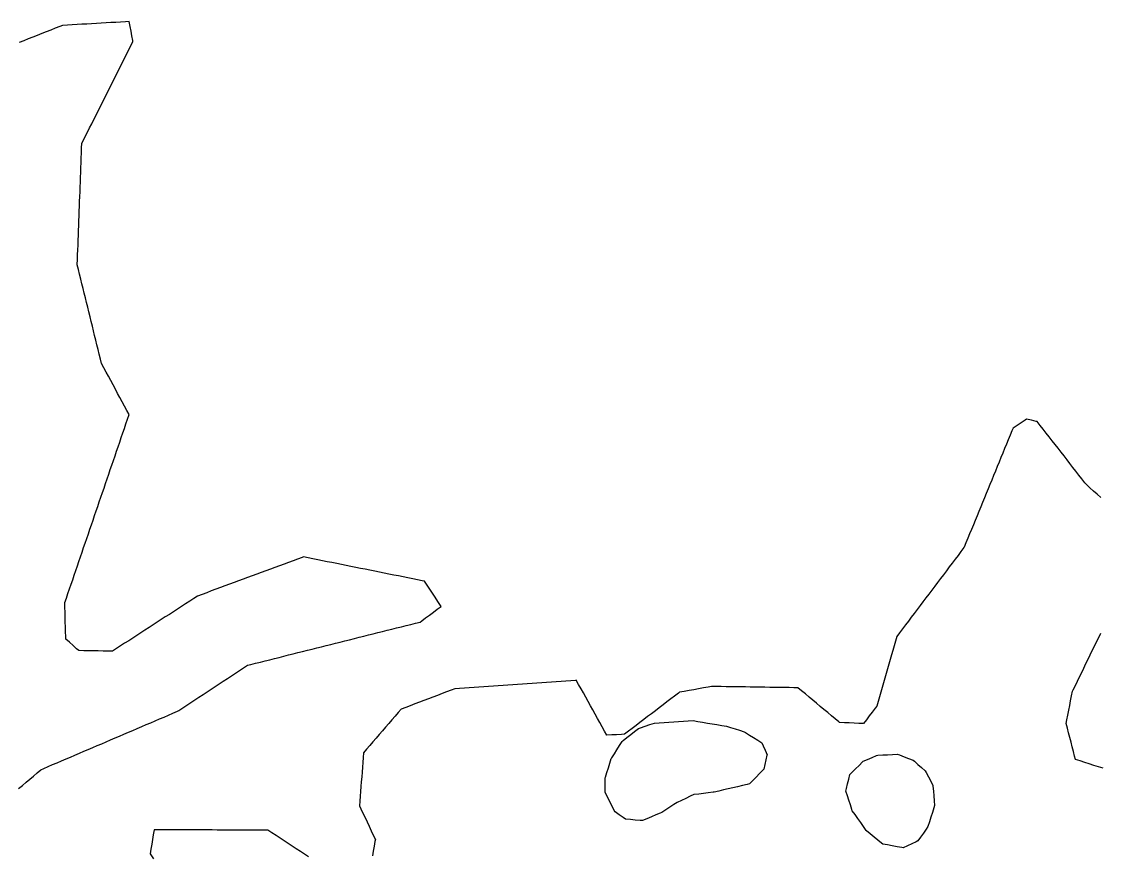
# Model space of a CAD drawing. Header units: millimetres. Extents: x 0 to 2762, y 6 to 2482.
# Drawn here: x 986.6 to 1209.3, y 1623.3 to 1795.4 of the extents above; entities that cross this region are included whole.
import ezdxf

# ---------------------------------------------------------------- set-up
doc = ezdxf.new("R2010")
doc.units = ezdxf.units.MM
for name, color, linetype in [('ALL_HOLES', 1, 'Continuous'), ('ALL_ISLANDS', 7, 'Continuous'), ('OUTLINE_ISLAND_01', 7, 'Continuous'), ('OUTLINE_ISLAND_01_HOLE_128', 1, 'Continuous'), ('OUTLINE_ISLAND_01_HOLE_129', 1, 'Continuous')]:
    doc.layers.add(name, color=color, linetype=linetype)

msp = doc.modelspace()

# ---------------------------------------------------------------- linework, layer by layer
at = {"layer": 'ALL_HOLES'}
for points in [[(1107.0798, 1636.3484), (1107.0798, 1637.3484), (1107.0798, 1638.3484), (1107.0798, 1639.3484), (1107.1215, 1639.4787), (1107.4262, 1640.4312), (1107.7308, 1641.3836), (1108.0355, 1642.3361), (1108.3401, 1643.2886), (1108.4329, 1643.4363), (1108.9646, 1644.2832), (1109.4964, 1645.1301), (1110.0282, 1645.977), (1110.5599, 1646.8239), (1110.7789, 1646.9972), (1111.5631, 1647.6178), (1112.3472, 1648.2384), (1113.1314, 1648.8589), (1113.9155, 1649.4795), (1114.3938, 1649.6463), (1115.338, 1649.9755), (1116.2823, 1650.3048), (1117.2265, 1650.6341), (1117.2317, 1650.6344), (1118.2298, 1650.6963), (1119.2279, 1650.7581), (1120.2259, 1650.82), (1121.224, 1650.8819), (1122.2221, 1650.9437), (1123.2202, 1651.0056), (1124.2183, 1651.0675), (1125.2164, 1651.1294), (1126.1987, 1650.9658), (1127.1851, 1650.8015), (1128.1715, 1650.6372), (1129.1579, 1650.4729), (1130.1444, 1650.3086), (1131.1308, 1650.1444), (1132.1172, 1649.9801), (1132.9184, 1649.7282), (1133.8723, 1649.4282), (1134.8263, 1649.1283), (1135.7802, 1648.8283), (1136.0119, 1648.6851), (1136.8625, 1648.1593), (1137.7131, 1647.6335), (1138.5637, 1647.1078), (1139.4143, 1646.582), (1139.6906, 1645.934), (1140.0829, 1645.0141), (1140.4751, 1644.0943), (1140.4611, 1644.0299), (1140.2482, 1643.0528), (1140.0353, 1642.0757), (1139.8224, 1641.0987), (1139.6373, 1640.9103), (1138.9363, 1640.1971), (1138.2354, 1639.4839), (1137.5344, 1638.7707), (1136.8335, 1638.0575), (1136.3584, 1637.9472), (1135.3843, 1637.721), (1134.4102, 1637.4949), (1133.4361, 1637.2688), (1132.462, 1637.0427), (1131.4879, 1636.8165), (1130.5138, 1636.5904), (1129.5397, 1636.3643), (1129.354, 1636.3419), (1128.3612, 1636.2224), (1127.3683, 1636.1029), (1126.3755, 1635.9834), (1125.3827, 1635.8639), (1124.6227, 1635.514), (1123.7144, 1635.0956), (1122.8061, 1634.6773), (1121.8978, 1634.259), (1121.2499, 1633.8344), (1120.4135, 1633.2863), (1119.5771, 1632.7381), (1118.7408, 1632.19), (1118.4531, 1632.0676), (1117.5329, 1631.6761), (1116.6128, 1631.2845), (1115.6926, 1630.893), (1114.7725, 1630.5015), (1114.2847, 1630.5402), (1113.2878, 1630.6193), (1112.291, 1630.6984), (1111.2941, 1630.7775), (1110.7618, 1631.1469), (1109.9403, 1631.7171), (1109.1187, 1632.2872), (1108.9579, 1632.6075), (1108.5092, 1633.5012), (1108.0606, 1634.3949), (1107.6119, 1635.2886), (1107.1632, 1636.1823)], [(1160.3259, 1642.7312), (1161.2378, 1643.1415), (1162.1497, 1643.5519), (1163.0616, 1643.9622), (1163.3773, 1643.9806), (1164.3756, 1644.0387), (1165.3739, 1644.0968), (1166.3722, 1644.1549), (1167.3705, 1644.213), (1167.8237, 1644.0396), (1168.7577, 1643.6823), (1169.6916, 1643.325), (1170.6256, 1642.9677), (1170.8805, 1642.7455), (1171.6344, 1642.0885), (1172.3883, 1641.4315), (1173.1422, 1640.7745), (1173.3272, 1640.4211), (1173.7909, 1639.5351), (1174.2546, 1638.6491), (1174.7183, 1637.7631), (1174.7319, 1637.6021), (1174.816, 1636.6057), (1174.9001, 1635.6092), (1174.9842, 1634.6128), (1175.0683, 1633.6163), (1174.9059, 1633.1024), (1174.6044, 1632.1489), (1174.3029, 1631.1955), (1174.0014, 1630.242), (1173.6999, 1629.2885), (1173.3263, 1628.7528), (1172.7543, 1627.9325), (1172.1824, 1627.1122), (1171.6104, 1626.292), (1171.2837, 1626.1428), (1170.374, 1625.7274), (1169.4644, 1625.312), (1168.5547, 1624.8967), (1168.2957, 1624.9429), (1167.3112, 1625.1187), (1166.3268, 1625.2945), (1165.3424, 1625.4703), (1164.358, 1625.6462), (1164.1133, 1625.8471), (1163.3405, 1626.4818), (1162.5678, 1627.1165), (1161.795, 1627.7512), (1161.0222, 1628.3859), (1160.965, 1628.4665), (1160.3865, 1629.2822), (1159.808, 1630.0978), (1159.2295, 1630.9135), (1158.651, 1631.7292), (1158.0725, 1632.5449), (1157.9959, 1632.7825), (1157.6893, 1633.7343), (1157.3826, 1634.6861), (1157.0759, 1635.6379), (1156.7693, 1636.5898), (1156.8917, 1637.1236), (1157.1152, 1638.0983), (1157.3387, 1639.073), (1157.5623, 1640.0477), (1158.0354, 1640.5071), (1158.7528, 1641.2037), (1159.4702, 1641.9004), (1160.1877, 1642.597)]]:
    msp.add_lwpolyline(points, close=True, dxfattribs=at)
at = {"layer": 'ALL_ISLANDS'}
for points in [[(986.0181, 1637.1124), (986.7797, 1637.7604), (987.5414, 1638.4084), (988.303, 1639.0563), (989.0647, 1639.7043), (989.8264, 1640.3523), (990.588, 1641.0003), (991.1965, 1641.2603), (992.116, 1641.6532), (993.0356, 1642.0462), (993.9551, 1642.4392), (994.8747, 1642.8321), (995.7942, 1643.2251), (996.7138, 1643.6181), (997.6333, 1644.0111), (998.5529, 1644.404), (999.4724, 1644.797), (1000.392, 1645.19), (1001.3115, 1645.5829), (1002.2311, 1645.9759), (1003.1506, 1646.3689), (1004.0702, 1646.7618), (1004.9897, 1647.1548), (1005.9093, 1647.5478), (1006.8289, 1647.9407), (1007.7484, 1648.3337), (1008.668, 1648.7267), (1009.5875, 1649.1196), (1010.5071, 1649.5126), (1011.4266, 1649.9056), (1012.3462, 1650.2986), (1013.2657, 1650.6915), (1014.1853, 1651.0845), (1015.1048, 1651.4775), (1016.0244, 1651.8704), (1016.9439, 1652.2634), (1017.8635, 1652.6564), (1018.783, 1653.0493), (1019.0578, 1653.2297), (1019.8937, 1653.7786), (1020.7296, 1654.3275), (1021.5655, 1654.8764), (1022.4014, 1655.4253), (1023.2373, 1655.9742), (1024.0732, 1656.523), (1024.9091, 1657.0719), (1025.745, 1657.6208), (1026.5809, 1658.1697), (1027.4168, 1658.7186), (1028.2527, 1659.2675), (1029.0886, 1659.8164), (1029.9245, 1660.3652), (1030.7604, 1660.9141), (1031.5963, 1661.463), (1032.4322, 1662.0119), (1033.2681, 1662.5608), (1033.9577, 1662.7335), (1034.9278, 1662.9763), (1035.8978, 1663.2192), (1036.8679, 1663.4621), (1037.8379, 1663.705), (1038.808, 1663.9479), (1039.778, 1664.1908), (1040.7481, 1664.4337), (1041.7181, 1664.6766), (1042.6882, 1664.9195), (1043.6582, 1665.1624), (1044.6283, 1665.4053), (1045.5984, 1665.6482), (1046.5684, 1665.8911), (1047.5385, 1666.134), (1048.5085, 1666.3769), (1049.4786, 1666.6198), (1050.4486, 1666.8627), (1051.4187, 1667.1055), (1052.3887, 1667.3484), (1053.3588, 1667.5913), (1054.3288, 1667.8342), (1055.2989, 1668.0771), (1056.2689, 1668.32), (1057.239, 1668.5629), (1058.209, 1668.8058), (1059.1791, 1669.0487), (1060.1491, 1669.2916), (1061.1192, 1669.5345), (1062.0892, 1669.7774), (1063.0593, 1670.0203), (1064.0294, 1670.2632), (1064.9994, 1670.5061), (1065.9695, 1670.749), (1066.9395, 1670.9919), (1067.9096, 1671.2347), (1068.8796, 1671.4776), (1069.2063, 1671.7203), (1070.009, 1672.3166), (1070.8118, 1672.9129), (1071.6145, 1673.5092), (1072.4173, 1674.1055), (1073.22, 1674.7018), (1073.0815, 1674.9099), (1072.5272, 1675.7423), (1071.973, 1676.5746), (1071.4187, 1677.407), (1070.8645, 1678.2393), (1070.3102, 1679.0717), (1069.756, 1679.904), (1069.3081, 1679.994), (1068.3277, 1680.1909), (1067.3473, 1680.3879), (1066.3669, 1680.5848), (1065.3864, 1680.7818), (1064.406, 1680.9787), (1063.4256, 1681.1756), (1062.4452, 1681.3726), (1061.4648, 1681.5695), (1060.4844, 1681.7664), (1059.5039, 1681.9634), (1058.5235, 1682.1603), (1057.5431, 1682.3572), (1056.5627, 1682.5542), (1055.5823, 1682.7511), (1054.6019, 1682.948), (1053.6214, 1683.145), (1052.641, 1683.3419), (1051.6606, 1683.5388), (1050.6802, 1683.7358), (1049.6998, 1683.9327), (1048.7194, 1684.1297), (1047.7389, 1684.3266), (1046.7585, 1684.5235), (1045.7781, 1684.7205), (1044.7977, 1684.9174), (1044.5351, 1684.8203), (1043.5972, 1684.4734), (1042.6593, 1684.1265), (1041.7214, 1683.7796), (1040.7835, 1683.4327), (1039.8456, 1683.0859), (1038.9077, 1682.739), (1037.9698, 1682.3921), (1037.0319, 1682.0452), (1036.094, 1681.6983), (1035.1561, 1681.3514), (1034.2182, 1681.0045), (1033.2803, 1680.6577), (1032.3423, 1680.3108), (1031.4044, 1679.9639), (1030.4665, 1679.617), (1029.5286, 1679.2701), (1028.5907, 1678.9232), (1027.6528, 1678.5763), (1026.7149, 1678.2295), (1025.777, 1677.8826), (1024.8391, 1677.5357), (1023.9012, 1677.1888), (1022.9633, 1676.8419), (1022.1555, 1676.3193), (1021.316, 1675.776), (1020.4764, 1675.2328), (1019.6368, 1674.6895), (1018.7973, 1674.1463), (1017.9577, 1673.603), (1017.1181, 1673.0598), (1016.2785, 1672.5165), (1015.439, 1671.9733), (1014.5994, 1671.43), (1013.7598, 1670.8868), (1012.9203, 1670.3435), (1012.0807, 1669.8003), (1011.2411, 1669.257), (1010.4015, 1668.7138), (1009.562, 1668.1705), (1008.7224, 1667.6273), (1007.8828, 1667.084), (1007.0433, 1666.5408), (1006.2037, 1665.9975), (1005.3641, 1665.4543), (1004.4513, 1665.4694), (1003.4515, 1665.4859), (1002.4516, 1665.5024), (1001.4518, 1665.5189), (1000.4519, 1665.5354), (999.452, 1665.5519), (998.4522, 1665.5685), (997.9889, 1665.9748), (997.2371, 1666.6342), (996.4854, 1667.2936), (995.7336, 1667.953), (995.7205, 1668.4837), (995.696, 1669.4834), (995.6715, 1670.4831), (995.647, 1671.4828), (995.6225, 1672.4825), (995.598, 1673.4822), (995.5735, 1674.4819), (995.5489, 1675.4816), (995.8714, 1676.4244), (996.1949, 1677.3706), (996.5185, 1678.3168), (996.8421, 1679.263), (997.1656, 1680.2093), (997.4892, 1681.1555), (997.8127, 1682.1017), (998.1363, 1683.0479), (998.4599, 1683.9941), (998.7834, 1684.9403), (999.107, 1685.8865), (999.4306, 1686.8327), (999.7541, 1687.7789), (1000.0777, 1688.7251), (1000.4013, 1689.6713), (1000.7248, 1690.6175), (1001.0484, 1691.5637), (1001.3719, 1692.5099), (1001.6955, 1693.4561), (1002.0191, 1694.4024), (1002.3426, 1695.3486), (1002.6662, 1696.2948), (1002.9898, 1697.241), (1003.3133, 1698.1872), (1003.6369, 1699.1334), (1003.9604, 1700.0796), (1004.284, 1701.0258), (1004.6076, 1701.972), (1004.9311, 1702.9182), (1005.2547, 1703.8644), (1005.5783, 1704.8106), (1005.9018, 1705.7568), (1006.2254, 1706.703), (1006.549, 1707.6492), (1006.8725, 1708.5954), (1007.1961, 1709.5417), (1007.5196, 1710.4879), (1007.8432, 1711.4341), (1008.1668, 1712.3803), (1008.4903, 1713.3265), (1008.8139, 1714.2727), (1008.3462, 1715.141), (1007.8721, 1716.0214), (1007.3979, 1716.9018), (1006.9237, 1717.7822), (1006.4495, 1718.6627), (1005.9753, 1719.5431), (1005.5011, 1720.4235), (1005.0269, 1721.3039), (1004.5527, 1722.1843), (1004.0785, 1723.0648), (1003.6043, 1723.9452), (1003.1301, 1724.8256), (1002.9021, 1725.7501), (1002.6627, 1726.721), (1002.4233, 1727.6919), (1002.1838, 1728.6628), (1001.9444, 1729.6337), (1001.7049, 1730.6046), (1001.4655, 1731.5756), (1001.2261, 1732.5465), (1000.9866, 1733.5174), (1000.7472, 1734.4883), (1000.5077, 1735.4592), (1000.2683, 1736.4301), (1000.0289, 1737.401), (999.7894, 1738.3719), (999.55, 1739.3428), (999.3105, 1740.3138), (999.0711, 1741.2847), (998.8317, 1742.2556), (998.5922, 1743.2265), (998.3528, 1744.1974), (998.1133, 1745.1683), (998.1175, 1745.2789), (998.1552, 1746.2782), (998.1928, 1747.2774), (998.2305, 1748.2767), (998.2681, 1749.276), (998.3058, 1750.2753), (998.3434, 1751.2746), (998.3811, 1752.2739), (998.4187, 1753.2732), (998.4564, 1754.2725), (998.494, 1755.2718), (998.5317, 1756.2711), (998.5693, 1757.2704), (998.607, 1758.2696), (998.6446, 1759.2689), (998.6823, 1760.2682), (998.7199, 1761.2675), (998.7576, 1762.2668), (998.7952, 1763.2661), (998.8329, 1764.2654), (998.8705, 1765.2647), (998.9082, 1766.264), (998.9458, 1767.2633), (998.9835, 1768.2626), (999.0211, 1769.2618), (999.0588, 1770.2611), (999.2999, 1770.7417), (999.7484, 1771.6355), (1000.1968, 1772.5293), (1000.6453, 1773.4231), (1001.0938, 1774.3169), (1001.5423, 1775.2107), (1001.9907, 1776.1045), (1002.4392, 1776.9983), (1002.8877, 1777.8921), (1003.3362, 1778.7859), (1003.7846, 1779.6797), (1004.2331, 1780.5735), (1004.6816, 1781.4673), (1005.1301, 1782.3611), (1005.5785, 1783.2549), (1006.027, 1784.1487), (1006.4755, 1785.0425), (1006.9239, 1785.9363), (1007.3724, 1786.8301), (1007.8209, 1787.7239), (1008.2694, 1788.6177), (1008.7178, 1789.5115), (1009.1663, 1790.4052), (1009.6148, 1791.299), (1009.5866, 1791.4506), (1009.4038, 1792.4338), (1009.221, 1793.4169), (1009.0382, 1794.4001), (1008.8554, 1795.3832), (1008.0593, 1795.3377), (1007.061, 1795.2806), (1006.0626, 1795.2236), (1005.0642, 1795.1665), (1004.0659, 1795.1094), (1003.0675, 1795.0524), (1002.0691, 1794.9953), (1001.0708, 1794.9382), (1000.0724, 1794.8812), (999.074, 1794.8241), (998.0756, 1794.767), (997.0773, 1794.71), (996.0789, 1794.6529), (995.0805, 1794.5958), (994.4965, 1794.3654), (993.5663, 1793.9983), (992.6361, 1793.6313), (991.7059, 1793.2642), (990.7757, 1792.8972), (989.8455, 1792.5301), (988.9153, 1792.1631), (987.9851, 1791.796), (987.0549, 1791.429), (986.1247, 1791.0619)], [(1209.3585, 1697.1582), (1208.616, 1697.8281), (1207.8735, 1698.498), (1207.1311, 1699.1679), (1206.3886, 1699.8378), (1206.0844, 1700.2275), (1205.4691, 1701.0158), (1204.8538, 1701.8042), (1204.2385, 1702.5925), (1203.6232, 1703.3808), (1203.0079, 1704.1691), (1202.3926, 1704.9574), (1201.7774, 1705.7457), (1201.1621, 1706.534), (1200.5468, 1707.3223), (1199.9315, 1708.1106), (1199.3162, 1708.8989), (1198.7009, 1709.6872), (1198.0857, 1710.4755), (1197.4704, 1711.2638), (1196.8551, 1712.0521), (1196.2398, 1712.8404), (1196.013, 1712.889), (1195.0352, 1713.0987), (1194.0575, 1713.3083), (1193.769, 1713.1216), (1192.9295, 1712.5783), (1192.09, 1712.0349), (1191.2505, 1711.4916), (1191.0311, 1710.9569), (1190.6515, 1710.0318), (1190.2719, 1709.1066), (1189.8923, 1708.1815), (1189.5127, 1707.2564), (1189.1331, 1706.3312), (1188.7534, 1705.4061), (1188.3738, 1704.4809), (1187.9942, 1703.5558), (1187.6146, 1702.6306), (1187.235, 1701.7055), (1186.8554, 1700.7804), (1186.4757, 1699.8552), (1186.0961, 1698.9301), (1185.7165, 1698.0049), (1185.3369, 1697.0798), (1184.9573, 1696.1546), (1184.5777, 1695.2295), (1184.198, 1694.3043), (1183.8184, 1693.3792), (1183.4388, 1692.4541), (1183.0592, 1691.5289), (1182.6796, 1690.6038), (1182.3, 1689.6786), (1181.9204, 1688.7535), (1181.5407, 1687.8283), (1181.1611, 1686.9032), (1181.1031, 1686.8264), (1180.5006, 1686.0284), (1179.898, 1685.2303), (1179.2954, 1684.4323), (1178.6928, 1683.6342), (1178.0902, 1682.8362), (1177.4876, 1682.0381), (1176.885, 1681.2401), (1176.2824, 1680.442), (1175.6798, 1679.644), (1175.0772, 1678.8459), (1174.4746, 1678.0479), (1173.872, 1677.2498), (1173.2694, 1676.4518), (1172.6669, 1675.6537), (1172.0643, 1674.8557), (1171.4617, 1674.0576), (1170.8591, 1673.2596), (1170.2565, 1672.4615), (1169.6539, 1671.6635), (1169.0513, 1670.8654), (1168.4487, 1670.0674), (1167.8461, 1669.2693), (1167.2435, 1668.4713), (1166.9832, 1667.559), (1166.7087, 1666.5974), (1166.4343, 1665.6358), (1166.1599, 1664.6742), (1165.8854, 1663.7126), (1165.611, 1662.751), (1165.3366, 1661.7894), (1165.0621, 1660.8278), (1164.7877, 1659.8662), (1164.5133, 1658.9046), (1164.2388, 1657.943), (1163.9644, 1656.9814), (1163.6899, 1656.0198), (1163.4155, 1655.0582), (1163.1411, 1654.0966), (1162.8139, 1653.6736), (1162.202, 1652.8827), (1161.59, 1652.0918), (1160.9781, 1651.3009), (1160.3662, 1650.5099), (1159.4333, 1650.5559), (1158.4345, 1650.6052), (1157.4357, 1650.6545), (1156.4369, 1650.7037), (1155.4382, 1650.753), (1155.3031, 1650.8655), (1154.5348, 1651.5056), (1153.7665, 1652.1457), (1152.9983, 1652.7859), (1152.23, 1653.426), (1151.4617, 1654.0661), (1150.6934, 1654.7062), (1149.9251, 1655.3463), (1149.1568, 1655.9864), (1148.3886, 1656.6265), (1147.6203, 1657.2666), (1146.852, 1657.9067), (1146.0233, 1657.9194), (1145.0235, 1657.9348), (1144.0236, 1657.9501), (1143.0237, 1657.9654), (1142.0238, 1657.9807), (1141.0239, 1657.9961), (1140.024, 1658.0114), (1139.0242, 1658.0267), (1138.0243, 1658.042), (1137.0244, 1658.0574), (1136.0245, 1658.0727), (1135.0246, 1658.088), (1134.0247, 1658.1033), (1133.0249, 1658.1187), (1132.025, 1658.134), (1131.0251, 1658.1493), (1130.0252, 1658.1646), (1129.0253, 1658.18), (1128.3147, 1658.0501), (1127.3309, 1657.8704), (1126.3472, 1657.6907), (1125.3635, 1657.511), (1124.3798, 1657.3313), (1123.3961, 1657.1516), (1122.4123, 1656.9719), (1122.1985, 1656.809), (1121.403, 1656.203), (1120.6076, 1655.5969), (1119.8121, 1654.9909), (1119.0166, 1654.3849), (1118.2212, 1653.7789), (1117.4257, 1653.1729), (1116.6303, 1652.5669), (1115.8348, 1651.9609), (1115.0394, 1651.3549), (1114.2439, 1650.7489), (1113.4484, 1650.1429), (1112.653, 1649.5368), (1111.8575, 1648.9308), (1111.0621, 1648.3248), (1110.4239, 1648.2866), (1109.4257, 1648.2267), (1108.4275, 1648.1669), (1107.4293, 1648.107), (1106.9495, 1648.9689), (1106.4631, 1649.8427), (1105.9767, 1650.7164), (1105.4902, 1651.5901), (1105.0038, 1652.4638), (1104.5174, 1653.3376), (1104.031, 1654.2113), (1103.5446, 1655.085), (1103.0582, 1655.9588), (1102.5718, 1656.8325), (1102.0853, 1657.7062), (1101.5989, 1658.5799), (1101.1125, 1659.4537), (1100.9669, 1659.4435), (1099.9694, 1659.3735), (1098.9718, 1659.3035), (1097.9743, 1659.2335), (1096.9767, 1659.1635), (1095.9792, 1659.0935), (1094.9817, 1659.0235), (1093.9841, 1658.9535), (1092.9866, 1658.8835), (1091.989, 1658.8136), (1090.9915, 1658.7436), (1089.9939, 1658.6736), (1088.9964, 1658.6036), (1087.9988, 1658.5336), (1087.0013, 1658.4636), (1086.0037, 1658.3936), (1085.0062, 1658.3236), (1084.0086, 1658.2536), (1083.0111, 1658.1837), (1082.0135, 1658.1137), (1081.016, 1658.0437), (1080.0184, 1657.9737), (1079.0209, 1657.9037), (1078.0233, 1657.8337), (1077.0258, 1657.7637), (1076.0282, 1657.6937), (1075.2718, 1657.4069), (1074.3368, 1657.0523), (1073.4018, 1656.6977), (1072.4667, 1656.3431), (1071.5317, 1655.9885), (1070.5967, 1655.634), (1069.6617, 1655.2794), (1068.7266, 1654.9248), (1067.7916, 1654.5702), (1066.8566, 1654.2156), (1065.9216, 1653.861), (1064.9866, 1653.5064), (1064.3784, 1652.8047), (1063.7234, 1652.049), (1063.0685, 1651.2933), (1062.4136, 1650.5376), (1061.7586, 1649.782), (1061.1037, 1649.0263), (1060.4488, 1648.2706), (1059.7938, 1647.5149), (1059.1389, 1646.7592), (1058.484, 1646.0035), (1057.829, 1645.2478), (1057.1741, 1644.4921), (1057.1739, 1644.4888), (1057.1016, 1643.4914), (1057.0294, 1642.494), (1056.9572, 1641.4966), (1056.885, 1640.4992), (1056.8128, 1639.5018), (1056.7406, 1638.5044), (1056.6683, 1637.5071), (1056.5961, 1636.5097), (1056.5239, 1635.5123), (1056.4517, 1634.5149), (1056.3795, 1633.5175), (1056.6521, 1632.9402), (1057.0791, 1632.0359), (1057.506, 1631.1316), (1057.933, 1630.2274), (1058.36, 1629.3231), (1058.7869, 1628.4188), (1059.2139, 1627.5146), (1059.6409, 1626.6103), (1059.5623, 1626.1792), (1059.383, 1625.1954), (1059.2036, 1624.2116), (1059.0243, 1623.2278)], [(1209.8483, 1641.2884), (1208.8968, 1641.5961), (1207.9454, 1641.9039), (1206.9939, 1642.2116), (1206.0424, 1642.5193), (1205.091, 1642.8271), (1204.1395, 1643.1348), (1203.9699, 1643.7875), (1203.7185, 1644.7554), (1203.4671, 1645.7233), (1203.2157, 1646.6911), (1202.9642, 1647.659), (1202.7128, 1648.6269), (1202.4614, 1649.5948), (1202.21, 1650.5627), (1202.3587, 1651.3094), (1202.5542, 1652.2901), (1202.7496, 1653.2708), (1202.945, 1654.2515), (1203.1404, 1655.2322), (1203.3359, 1656.213), (1203.5313, 1657.1937), (1203.6768, 1657.4926), (1204.1143, 1658.3918), (1204.5519, 1659.2909), (1204.9895, 1660.1901), (1205.4271, 1661.0893), (1205.8647, 1661.9885), (1206.3023, 1662.8876), (1206.7399, 1663.7868), (1207.1775, 1664.686), (1207.6151, 1665.5851), (1208.0527, 1666.4843), (1208.4903, 1667.3835), (1208.9279, 1668.2827), (1209.3655, 1669.1818)], [(1045.8373, 1623.0373), (1045.0002, 1623.5845), (1044.1632, 1624.1316), (1043.3262, 1624.6788), (1042.4891, 1625.2259), (1041.6521, 1625.7731), (1040.8151, 1626.3202), (1039.978, 1626.8674), (1039.141, 1627.4145), (1038.304, 1627.9617), (1037.4669, 1628.5088), (1036.9805, 1628.5111), (1035.9805, 1628.5157), (1034.9805, 1628.5203), (1033.9805, 1628.5249), (1032.9805, 1628.5296), (1031.9805, 1628.5342), (1030.9806, 1628.5388), (1029.9806, 1628.5434), (1028.9806, 1628.548), (1027.9806, 1628.5527), (1026.9806, 1628.5573), (1025.9806, 1628.5619), (1024.9806, 1628.5665), (1023.9806, 1628.5712), (1022.9806, 1628.5758), (1021.9807, 1628.5804), (1020.9807, 1628.585), (1019.9807, 1628.5896), (1018.9807, 1628.5943), (1017.9807, 1628.5989), (1016.9807, 1628.6035), (1015.9807, 1628.6081), (1014.9807, 1628.6128), (1013.9807, 1628.6174), (1013.9746, 1628.5811), (1013.8082, 1627.595), (1013.6418, 1626.609), (1013.4753, 1625.6229), (1013.3089, 1624.6368), (1013.1425, 1623.6508), (1013.2865, 1623.4469), (1013.8633, 1622.63)]]:
    msp.add_lwpolyline(points, dxfattribs=at)
at = {"layer": 'OUTLINE_ISLAND_01'}
for points in [[(986.0181, 1637.1124), (986.7797, 1637.7604), (987.5414, 1638.4084), (988.303, 1639.0563), (989.0647, 1639.7043), (989.8264, 1640.3523), (990.588, 1641.0003), (991.1965, 1641.2603), (992.116, 1641.6532), (993.0356, 1642.0462), (993.9551, 1642.4392), (994.8747, 1642.8321), (995.7942, 1643.2251), (996.7138, 1643.6181), (997.6333, 1644.0111), (998.5529, 1644.404), (999.4724, 1644.797), (1000.392, 1645.19), (1001.3115, 1645.5829), (1002.2311, 1645.9759), (1003.1506, 1646.3689), (1004.0702, 1646.7618), (1004.9897, 1647.1548), (1005.9093, 1647.5478), (1006.8289, 1647.9407), (1007.7484, 1648.3337), (1008.668, 1648.7267), (1009.5875, 1649.1196), (1010.5071, 1649.5126), (1011.4266, 1649.9056), (1012.3462, 1650.2986), (1013.2657, 1650.6915), (1014.1853, 1651.0845), (1015.1048, 1651.4775), (1016.0244, 1651.8704), (1016.9439, 1652.2634), (1017.8635, 1652.6564), (1018.783, 1653.0493), (1019.0578, 1653.2297), (1019.8937, 1653.7786), (1020.7296, 1654.3275), (1021.5655, 1654.8764), (1022.4014, 1655.4253), (1023.2373, 1655.9742), (1024.0732, 1656.523), (1024.9091, 1657.0719), (1025.745, 1657.6208), (1026.5809, 1658.1697), (1027.4168, 1658.7186), (1028.2527, 1659.2675), (1029.0886, 1659.8164), (1029.9245, 1660.3652), (1030.7604, 1660.9141), (1031.5963, 1661.463), (1032.4322, 1662.0119), (1033.2681, 1662.5608), (1033.9577, 1662.7335), (1034.9278, 1662.9763), (1035.8978, 1663.2192), (1036.8679, 1663.4621), (1037.8379, 1663.705), (1038.808, 1663.9479), (1039.778, 1664.1908), (1040.7481, 1664.4337), (1041.7181, 1664.6766), (1042.6882, 1664.9195), (1043.6582, 1665.1624), (1044.6283, 1665.4053), (1045.5984, 1665.6482), (1046.5684, 1665.8911), (1047.5385, 1666.134), (1048.5085, 1666.3769), (1049.4786, 1666.6198), (1050.4486, 1666.8627), (1051.4187, 1667.1055), (1052.3887, 1667.3484), (1053.3588, 1667.5913), (1054.3288, 1667.8342), (1055.2989, 1668.0771), (1056.2689, 1668.32), (1057.239, 1668.5629), (1058.209, 1668.8058), (1059.1791, 1669.0487), (1060.1491, 1669.2916), (1061.1192, 1669.5345), (1062.0892, 1669.7774), (1063.0593, 1670.0203), (1064.0294, 1670.2632), (1064.9994, 1670.5061), (1065.9695, 1670.749), (1066.9395, 1670.9919), (1067.9096, 1671.2347), (1068.8796, 1671.4776), (1069.2063, 1671.7203), (1070.009, 1672.3166), (1070.8118, 1672.9129), (1071.6145, 1673.5092), (1072.4173, 1674.1055), (1073.22, 1674.7018), (1073.0815, 1674.9099), (1072.5272, 1675.7423), (1071.973, 1676.5746), (1071.4187, 1677.407), (1070.8645, 1678.2393), (1070.3102, 1679.0717), (1069.756, 1679.904), (1069.3081, 1679.994), (1068.3277, 1680.1909), (1067.3473, 1680.3879), (1066.3669, 1680.5848), (1065.3864, 1680.7818), (1064.406, 1680.9787), (1063.4256, 1681.1756), (1062.4452, 1681.3726), (1061.4648, 1681.5695), (1060.4844, 1681.7664), (1059.5039, 1681.9634), (1058.5235, 1682.1603), (1057.5431, 1682.3572), (1056.5627, 1682.5542), (1055.5823, 1682.7511), (1054.6019, 1682.948), (1053.6214, 1683.145), (1052.641, 1683.3419), (1051.6606, 1683.5388), (1050.6802, 1683.7358), (1049.6998, 1683.9327), (1048.7194, 1684.1297), (1047.7389, 1684.3266), (1046.7585, 1684.5235), (1045.7781, 1684.7205), (1044.7977, 1684.9174), (1044.5351, 1684.8203), (1043.5972, 1684.4734), (1042.6593, 1684.1265), (1041.7214, 1683.7796), (1040.7835, 1683.4327), (1039.8456, 1683.0859), (1038.9077, 1682.739), (1037.9698, 1682.3921), (1037.0319, 1682.0452), (1036.094, 1681.6983), (1035.1561, 1681.3514), (1034.2182, 1681.0045), (1033.2803, 1680.6577), (1032.3423, 1680.3108), (1031.4044, 1679.9639), (1030.4665, 1679.617), (1029.5286, 1679.2701), (1028.5907, 1678.9232), (1027.6528, 1678.5763), (1026.7149, 1678.2295), (1025.777, 1677.8826), (1024.8391, 1677.5357), (1023.9012, 1677.1888), (1022.9633, 1676.8419), (1022.1555, 1676.3193), (1021.316, 1675.776), (1020.4764, 1675.2328), (1019.6368, 1674.6895), (1018.7973, 1674.1463), (1017.9577, 1673.603), (1017.1181, 1673.0598), (1016.2785, 1672.5165), (1015.439, 1671.9733), (1014.5994, 1671.43), (1013.7598, 1670.8868), (1012.9203, 1670.3435), (1012.0807, 1669.8003), (1011.2411, 1669.257), (1010.4015, 1668.7138), (1009.562, 1668.1705), (1008.7224, 1667.6273), (1007.8828, 1667.084), (1007.0433, 1666.5408), (1006.2037, 1665.9975), (1005.3641, 1665.4543), (1004.4513, 1665.4694), (1003.4515, 1665.4859), (1002.4516, 1665.5024), (1001.4518, 1665.5189), (1000.4519, 1665.5354), (999.452, 1665.5519), (998.4522, 1665.5685), (997.9889, 1665.9748), (997.2371, 1666.6342), (996.4854, 1667.2936), (995.7336, 1667.953), (995.7205, 1668.4837), (995.696, 1669.4834), (995.6715, 1670.4831), (995.647, 1671.4828), (995.6225, 1672.4825), (995.598, 1673.4822), (995.5735, 1674.4819), (995.5489, 1675.4816), (995.8714, 1676.4244), (996.1949, 1677.3706), (996.5185, 1678.3168), (996.8421, 1679.263), (997.1656, 1680.2093), (997.4892, 1681.1555), (997.8127, 1682.1017), (998.1363, 1683.0479), (998.4599, 1683.9941), (998.7834, 1684.9403), (999.107, 1685.8865), (999.4306, 1686.8327), (999.7541, 1687.7789), (1000.0777, 1688.7251), (1000.4013, 1689.6713), (1000.7248, 1690.6175), (1001.0484, 1691.5637), (1001.3719, 1692.5099), (1001.6955, 1693.4561), (1002.0191, 1694.4024), (1002.3426, 1695.3486), (1002.6662, 1696.2948), (1002.9898, 1697.241), (1003.3133, 1698.1872), (1003.6369, 1699.1334), (1003.9604, 1700.0796), (1004.284, 1701.0258), (1004.6076, 1701.972), (1004.9311, 1702.9182), (1005.2547, 1703.8644), (1005.5783, 1704.8106), (1005.9018, 1705.7568), (1006.2254, 1706.703), (1006.549, 1707.6492), (1006.8725, 1708.5954), (1007.1961, 1709.5417), (1007.5196, 1710.4879), (1007.8432, 1711.4341), (1008.1668, 1712.3803), (1008.4903, 1713.3265), (1008.8139, 1714.2727), (1008.3462, 1715.141), (1007.8721, 1716.0214), (1007.3979, 1716.9018), (1006.9237, 1717.7822), (1006.4495, 1718.6627), (1005.9753, 1719.5431), (1005.5011, 1720.4235), (1005.0269, 1721.3039), (1004.5527, 1722.1843), (1004.0785, 1723.0648), (1003.6043, 1723.9452), (1003.1301, 1724.8256), (1002.9021, 1725.7501), (1002.6627, 1726.721), (1002.4233, 1727.6919), (1002.1838, 1728.6628), (1001.9444, 1729.6337), (1001.7049, 1730.6046), (1001.4655, 1731.5756), (1001.2261, 1732.5465), (1000.9866, 1733.5174), (1000.7472, 1734.4883), (1000.5077, 1735.4592), (1000.2683, 1736.4301), (1000.0289, 1737.401), (999.7894, 1738.3719), (999.55, 1739.3428), (999.3105, 1740.3138), (999.0711, 1741.2847), (998.8317, 1742.2556), (998.5922, 1743.2265), (998.3528, 1744.1974), (998.1133, 1745.1683), (998.1175, 1745.2789), (998.1552, 1746.2782), (998.1928, 1747.2774), (998.2305, 1748.2767), (998.2681, 1749.276), (998.3058, 1750.2753), (998.3434, 1751.2746), (998.3811, 1752.2739), (998.4187, 1753.2732), (998.4564, 1754.2725), (998.494, 1755.2718), (998.5317, 1756.2711), (998.5693, 1757.2704), (998.607, 1758.2696), (998.6446, 1759.2689), (998.6823, 1760.2682), (998.7199, 1761.2675), (998.7576, 1762.2668), (998.7952, 1763.2661), (998.8329, 1764.2654), (998.8705, 1765.2647), (998.9082, 1766.264), (998.9458, 1767.2633), (998.9835, 1768.2626), (999.0211, 1769.2618), (999.0588, 1770.2611), (999.2999, 1770.7417), (999.7484, 1771.6355), (1000.1968, 1772.5293), (1000.6453, 1773.4231), (1001.0938, 1774.3169), (1001.5423, 1775.2107), (1001.9907, 1776.1045), (1002.4392, 1776.9983), (1002.8877, 1777.8921), (1003.3362, 1778.7859), (1003.7846, 1779.6797), (1004.2331, 1780.5735), (1004.6816, 1781.4673), (1005.1301, 1782.3611), (1005.5785, 1783.2549), (1006.027, 1784.1487), (1006.4755, 1785.0425), (1006.9239, 1785.9363), (1007.3724, 1786.8301), (1007.8209, 1787.7239), (1008.2694, 1788.6177), (1008.7178, 1789.5115), (1009.1663, 1790.4052), (1009.6148, 1791.299), (1009.5866, 1791.4506), (1009.4038, 1792.4338), (1009.221, 1793.4169), (1009.0382, 1794.4001), (1008.8554, 1795.3832), (1008.0593, 1795.3377), (1007.061, 1795.2806), (1006.0626, 1795.2236), (1005.0642, 1795.1665), (1004.0659, 1795.1094), (1003.0675, 1795.0524), (1002.0691, 1794.9953), (1001.0708, 1794.9382), (1000.0724, 1794.8812), (999.074, 1794.8241), (998.0756, 1794.767), (997.0773, 1794.71), (996.0789, 1794.6529), (995.0805, 1794.5958), (994.4965, 1794.3654), (993.5663, 1793.9983), (992.6361, 1793.6313), (991.7059, 1793.2642), (990.7757, 1792.8972), (989.8455, 1792.5301), (988.9153, 1792.1631), (987.9851, 1791.796), (987.0549, 1791.429), (986.1247, 1791.0619)], [(1209.3585, 1697.1582), (1208.616, 1697.8281), (1207.8735, 1698.498), (1207.1311, 1699.1679), (1206.3886, 1699.8378), (1206.0844, 1700.2275), (1205.4691, 1701.0158), (1204.8538, 1701.8042), (1204.2385, 1702.5925), (1203.6232, 1703.3808), (1203.0079, 1704.1691), (1202.3926, 1704.9574), (1201.7774, 1705.7457), (1201.1621, 1706.534), (1200.5468, 1707.3223), (1199.9315, 1708.1106), (1199.3162, 1708.8989), (1198.7009, 1709.6872), (1198.0857, 1710.4755), (1197.4704, 1711.2638), (1196.8551, 1712.0521), (1196.2398, 1712.8404), (1196.013, 1712.889), (1195.0352, 1713.0987), (1194.0575, 1713.3083), (1193.769, 1713.1216), (1192.9295, 1712.5783), (1192.09, 1712.0349), (1191.2505, 1711.4916), (1191.0311, 1710.9569), (1190.6515, 1710.0318), (1190.2719, 1709.1066), (1189.8923, 1708.1815), (1189.5127, 1707.2564), (1189.1331, 1706.3312), (1188.7534, 1705.4061), (1188.3738, 1704.4809), (1187.9942, 1703.5558), (1187.6146, 1702.6306), (1187.235, 1701.7055), (1186.8554, 1700.7804), (1186.4757, 1699.8552), (1186.0961, 1698.9301), (1185.7165, 1698.0049), (1185.3369, 1697.0798), (1184.9573, 1696.1546), (1184.5777, 1695.2295), (1184.198, 1694.3043), (1183.8184, 1693.3792), (1183.4388, 1692.4541), (1183.0592, 1691.5289), (1182.6796, 1690.6038), (1182.3, 1689.6786), (1181.9204, 1688.7535), (1181.5407, 1687.8283), (1181.1611, 1686.9032), (1181.1031, 1686.8264), (1180.5006, 1686.0284), (1179.898, 1685.2303), (1179.2954, 1684.4323), (1178.6928, 1683.6342), (1178.0902, 1682.8362), (1177.4876, 1682.0381), (1176.885, 1681.2401), (1176.2824, 1680.442), (1175.6798, 1679.644), (1175.0772, 1678.8459), (1174.4746, 1678.0479), (1173.872, 1677.2498), (1173.2694, 1676.4518), (1172.6669, 1675.6537), (1172.0643, 1674.8557), (1171.4617, 1674.0576), (1170.8591, 1673.2596), (1170.2565, 1672.4615), (1169.6539, 1671.6635), (1169.0513, 1670.8654), (1168.4487, 1670.0674), (1167.8461, 1669.2693), (1167.2435, 1668.4713), (1166.9832, 1667.559), (1166.7087, 1666.5974), (1166.4343, 1665.6358), (1166.1599, 1664.6742), (1165.8854, 1663.7126), (1165.611, 1662.751), (1165.3366, 1661.7894), (1165.0621, 1660.8278), (1164.7877, 1659.8662), (1164.5133, 1658.9046), (1164.2388, 1657.943), (1163.9644, 1656.9814), (1163.6899, 1656.0198), (1163.4155, 1655.0582), (1163.1411, 1654.0966), (1162.8139, 1653.6736), (1162.202, 1652.8827), (1161.59, 1652.0918), (1160.9781, 1651.3009), (1160.3662, 1650.5099), (1159.4333, 1650.5559), (1158.4345, 1650.6052), (1157.4357, 1650.6545), (1156.4369, 1650.7037), (1155.4382, 1650.753), (1155.3031, 1650.8655), (1154.5348, 1651.5056), (1153.7665, 1652.1457), (1152.9983, 1652.7859), (1152.23, 1653.426), (1151.4617, 1654.0661), (1150.6934, 1654.7062), (1149.9251, 1655.3463), (1149.1568, 1655.9864), (1148.3886, 1656.6265), (1147.6203, 1657.2666), (1146.852, 1657.9067), (1146.0233, 1657.9194), (1145.0235, 1657.9348), (1144.0236, 1657.9501), (1143.0237, 1657.9654), (1142.0238, 1657.9807), (1141.0239, 1657.9961), (1140.024, 1658.0114), (1139.0242, 1658.0267), (1138.0243, 1658.042), (1137.0244, 1658.0574), (1136.0245, 1658.0727), (1135.0246, 1658.088), (1134.0247, 1658.1033), (1133.0249, 1658.1187), (1132.025, 1658.134), (1131.0251, 1658.1493), (1130.0252, 1658.1646), (1129.0253, 1658.18), (1128.3147, 1658.0501), (1127.3309, 1657.8704), (1126.3472, 1657.6907), (1125.3635, 1657.511), (1124.3798, 1657.3313), (1123.3961, 1657.1516), (1122.4123, 1656.9719), (1122.1985, 1656.809), (1121.403, 1656.203), (1120.6076, 1655.5969), (1119.8121, 1654.9909), (1119.0166, 1654.3849), (1118.2212, 1653.7789), (1117.4257, 1653.1729), (1116.6303, 1652.5669), (1115.8348, 1651.9609), (1115.0394, 1651.3549), (1114.2439, 1650.7489), (1113.4484, 1650.1429), (1112.653, 1649.5368), (1111.8575, 1648.9308), (1111.0621, 1648.3248), (1110.4239, 1648.2866), (1109.4257, 1648.2267), (1108.4275, 1648.1669), (1107.4293, 1648.107), (1106.9495, 1648.9689), (1106.4631, 1649.8427), (1105.9767, 1650.7164), (1105.4902, 1651.5901), (1105.0038, 1652.4638), (1104.5174, 1653.3376), (1104.031, 1654.2113), (1103.5446, 1655.085), (1103.0582, 1655.9588), (1102.5718, 1656.8325), (1102.0853, 1657.7062), (1101.5989, 1658.5799), (1101.1125, 1659.4537), (1100.9669, 1659.4435), (1099.9694, 1659.3735), (1098.9718, 1659.3035), (1097.9743, 1659.2335), (1096.9767, 1659.1635), (1095.9792, 1659.0935), (1094.9817, 1659.0235), (1093.9841, 1658.9535), (1092.9866, 1658.8835), (1091.989, 1658.8136), (1090.9915, 1658.7436), (1089.9939, 1658.6736), (1088.9964, 1658.6036), (1087.9988, 1658.5336), (1087.0013, 1658.4636), (1086.0037, 1658.3936), (1085.0062, 1658.3236), (1084.0086, 1658.2536), (1083.0111, 1658.1837), (1082.0135, 1658.1137), (1081.016, 1658.0437), (1080.0184, 1657.9737), (1079.0209, 1657.9037), (1078.0233, 1657.8337), (1077.0258, 1657.7637), (1076.0282, 1657.6937), (1075.2718, 1657.4069), (1074.3368, 1657.0523), (1073.4018, 1656.6977), (1072.4667, 1656.3431), (1071.5317, 1655.9885), (1070.5967, 1655.634), (1069.6617, 1655.2794), (1068.7266, 1654.9248), (1067.7916, 1654.5702), (1066.8566, 1654.2156), (1065.9216, 1653.861), (1064.9866, 1653.5064), (1064.3784, 1652.8047), (1063.7234, 1652.049), (1063.0685, 1651.2933), (1062.4136, 1650.5376), (1061.7586, 1649.782), (1061.1037, 1649.0263), (1060.4488, 1648.2706), (1059.7938, 1647.5149), (1059.1389, 1646.7592), (1058.484, 1646.0035), (1057.829, 1645.2478), (1057.1741, 1644.4921), (1057.1739, 1644.4888), (1057.1016, 1643.4914), (1057.0294, 1642.494), (1056.9572, 1641.4966), (1056.885, 1640.4992), (1056.8128, 1639.5018), (1056.7406, 1638.5044), (1056.6683, 1637.5071), (1056.5961, 1636.5097), (1056.5239, 1635.5123), (1056.4517, 1634.5149), (1056.3795, 1633.5175), (1056.6521, 1632.9402), (1057.0791, 1632.0359), (1057.506, 1631.1316), (1057.933, 1630.2274), (1058.36, 1629.3231), (1058.7869, 1628.4188), (1059.2139, 1627.5146), (1059.6409, 1626.6103), (1059.5623, 1626.1792), (1059.383, 1625.1954), (1059.2036, 1624.2116), (1059.0243, 1623.2278)], [(1209.8483, 1641.2884), (1208.8968, 1641.5961), (1207.9454, 1641.9039), (1206.9939, 1642.2116), (1206.0424, 1642.5193), (1205.091, 1642.8271), (1204.1395, 1643.1348), (1203.9699, 1643.7875), (1203.7185, 1644.7554), (1203.4671, 1645.7233), (1203.2157, 1646.6911), (1202.9642, 1647.659), (1202.7128, 1648.6269), (1202.4614, 1649.5948), (1202.21, 1650.5627), (1202.3587, 1651.3094), (1202.5542, 1652.2901), (1202.7496, 1653.2708), (1202.945, 1654.2515), (1203.1404, 1655.2322), (1203.3359, 1656.213), (1203.5313, 1657.1937), (1203.6768, 1657.4926), (1204.1143, 1658.3918), (1204.5519, 1659.2909), (1204.9895, 1660.1901), (1205.4271, 1661.0893), (1205.8647, 1661.9885), (1206.3023, 1662.8876), (1206.7399, 1663.7868), (1207.1775, 1664.686), (1207.6151, 1665.5851), (1208.0527, 1666.4843), (1208.4903, 1667.3835), (1208.9279, 1668.2827), (1209.3655, 1669.1818)], [(1045.8373, 1623.0373), (1045.0002, 1623.5845), (1044.1632, 1624.1316), (1043.3262, 1624.6788), (1042.4891, 1625.2259), (1041.6521, 1625.7731), (1040.8151, 1626.3202), (1039.978, 1626.8674), (1039.141, 1627.4145), (1038.304, 1627.9617), (1037.4669, 1628.5088), (1036.9805, 1628.5111), (1035.9805, 1628.5157), (1034.9805, 1628.5203), (1033.9805, 1628.5249), (1032.9805, 1628.5296), (1031.9805, 1628.5342), (1030.9806, 1628.5388), (1029.9806, 1628.5434), (1028.9806, 1628.548), (1027.9806, 1628.5527), (1026.9806, 1628.5573), (1025.9806, 1628.5619), (1024.9806, 1628.5665), (1023.9806, 1628.5712), (1022.9806, 1628.5758), (1021.9807, 1628.5804), (1020.9807, 1628.585), (1019.9807, 1628.5896), (1018.9807, 1628.5943), (1017.9807, 1628.5989), (1016.9807, 1628.6035), (1015.9807, 1628.6081), (1014.9807, 1628.6128), (1013.9807, 1628.6174), (1013.9746, 1628.5811), (1013.8082, 1627.595), (1013.6418, 1626.609), (1013.4753, 1625.6229), (1013.3089, 1624.6368), (1013.1425, 1623.6508), (1013.2865, 1623.4469), (1013.8633, 1622.63)]]:
    msp.add_lwpolyline(points, dxfattribs=at)
at = {"layer": 'OUTLINE_ISLAND_01_HOLE_128'}
msp.add_lwpolyline([(1160.3259, 1642.7312), (1161.2378, 1643.1415), (1162.1497, 1643.5519), (1163.0616, 1643.9622), (1163.3773, 1643.9806), (1164.3756, 1644.0387), (1165.3739, 1644.0968), (1166.3722, 1644.1549), (1167.3705, 1644.213), (1167.8237, 1644.0396), (1168.7577, 1643.6823), (1169.6916, 1643.325), (1170.6256, 1642.9677), (1170.8805, 1642.7455), (1171.6344, 1642.0885), (1172.3883, 1641.4315), (1173.1422, 1640.7745), (1173.3272, 1640.4211), (1173.7909, 1639.5351), (1174.2546, 1638.6491), (1174.7183, 1637.7631), (1174.7319, 1637.6021), (1174.816, 1636.6057), (1174.9001, 1635.6092), (1174.9842, 1634.6128), (1175.0683, 1633.6163), (1174.9059, 1633.1024), (1174.6044, 1632.1489), (1174.3029, 1631.1955), (1174.0014, 1630.242), (1173.6999, 1629.2885), (1173.3263, 1628.7528), (1172.7543, 1627.9325), (1172.1824, 1627.1122), (1171.6104, 1626.292), (1171.2837, 1626.1428), (1170.374, 1625.7274), (1169.4644, 1625.312), (1168.5547, 1624.8967), (1168.2957, 1624.9429), (1167.3112, 1625.1187), (1166.3268, 1625.2945), (1165.3424, 1625.4703), (1164.358, 1625.6462), (1164.1133, 1625.8471), (1163.3405, 1626.4818), (1162.5678, 1627.1165), (1161.795, 1627.7512), (1161.0222, 1628.3859), (1160.965, 1628.4665), (1160.3865, 1629.2822), (1159.808, 1630.0978), (1159.2295, 1630.9135), (1158.651, 1631.7292), (1158.0725, 1632.5449), (1157.9959, 1632.7825), (1157.6893, 1633.7343), (1157.3826, 1634.6861), (1157.0759, 1635.6379), (1156.7693, 1636.5898), (1156.8917, 1637.1236), (1157.1152, 1638.0983), (1157.3387, 1639.073), (1157.5623, 1640.0477), (1158.0354, 1640.5071), (1158.7528, 1641.2037), (1159.4702, 1641.9004), (1160.1877, 1642.597)], close=True, dxfattribs=at)
at = {"layer": 'OUTLINE_ISLAND_01_HOLE_129'}
msp.add_lwpolyline([(1107.0798, 1636.3484), (1107.0798, 1637.3484), (1107.0798, 1638.3484), (1107.0798, 1639.3484), (1107.1215, 1639.4787), (1107.4262, 1640.4312), (1107.7308, 1641.3836), (1108.0355, 1642.3361), (1108.3401, 1643.2886), (1108.4329, 1643.4363), (1108.9646, 1644.2832), (1109.4964, 1645.1301), (1110.0282, 1645.977), (1110.5599, 1646.8239), (1110.7789, 1646.9972), (1111.5631, 1647.6178), (1112.3472, 1648.2384), (1113.1314, 1648.8589), (1113.9155, 1649.4795), (1114.3938, 1649.6463), (1115.338, 1649.9755), (1116.2823, 1650.3048), (1117.2265, 1650.6341), (1117.2317, 1650.6344), (1118.2298, 1650.6963), (1119.2279, 1650.7581), (1120.2259, 1650.82), (1121.224, 1650.8819), (1122.2221, 1650.9437), (1123.2202, 1651.0056), (1124.2183, 1651.0675), (1125.2164, 1651.1294), (1126.1987, 1650.9658), (1127.1851, 1650.8015), (1128.1715, 1650.6372), (1129.1579, 1650.4729), (1130.1444, 1650.3086), (1131.1308, 1650.1444), (1132.1172, 1649.9801), (1132.9184, 1649.7282), (1133.8723, 1649.4282), (1134.8263, 1649.1283), (1135.7802, 1648.8283), (1136.0119, 1648.6851), (1136.8625, 1648.1593), (1137.7131, 1647.6335), (1138.5637, 1647.1078), (1139.4143, 1646.582), (1139.6906, 1645.934), (1140.0829, 1645.0141), (1140.4751, 1644.0943), (1140.4611, 1644.0299), (1140.2482, 1643.0528), (1140.0353, 1642.0757), (1139.8224, 1641.0987), (1139.6373, 1640.9103), (1138.9363, 1640.1971), (1138.2354, 1639.4839), (1137.5344, 1638.7707), (1136.8335, 1638.0575), (1136.3584, 1637.9472), (1135.3843, 1637.721), (1134.4102, 1637.4949), (1133.4361, 1637.2688), (1132.462, 1637.0427), (1131.4879, 1636.8165), (1130.5138, 1636.5904), (1129.5397, 1636.3643), (1129.354, 1636.3419), (1128.3612, 1636.2224), (1127.3683, 1636.1029), (1126.3755, 1635.9834), (1125.3827, 1635.8639), (1124.6227, 1635.514), (1123.7144, 1635.0956), (1122.8061, 1634.6773), (1121.8978, 1634.259), (1121.2499, 1633.8344), (1120.4135, 1633.2863), (1119.5771, 1632.7381), (1118.7408, 1632.19), (1118.4531, 1632.0676), (1117.5329, 1631.6761), (1116.6128, 1631.2845), (1115.6926, 1630.893), (1114.7725, 1630.5015), (1114.2847, 1630.5402), (1113.2878, 1630.6193), (1112.291, 1630.6984), (1111.2941, 1630.7775), (1110.7618, 1631.1469), (1109.9403, 1631.7171), (1109.1187, 1632.2872), (1108.9579, 1632.6075), (1108.5092, 1633.5012), (1108.0606, 1634.3949), (1107.6119, 1635.2886), (1107.1632, 1636.1823)], close=True, dxfattribs=at)

doc.saveas('drawing.dxf')
